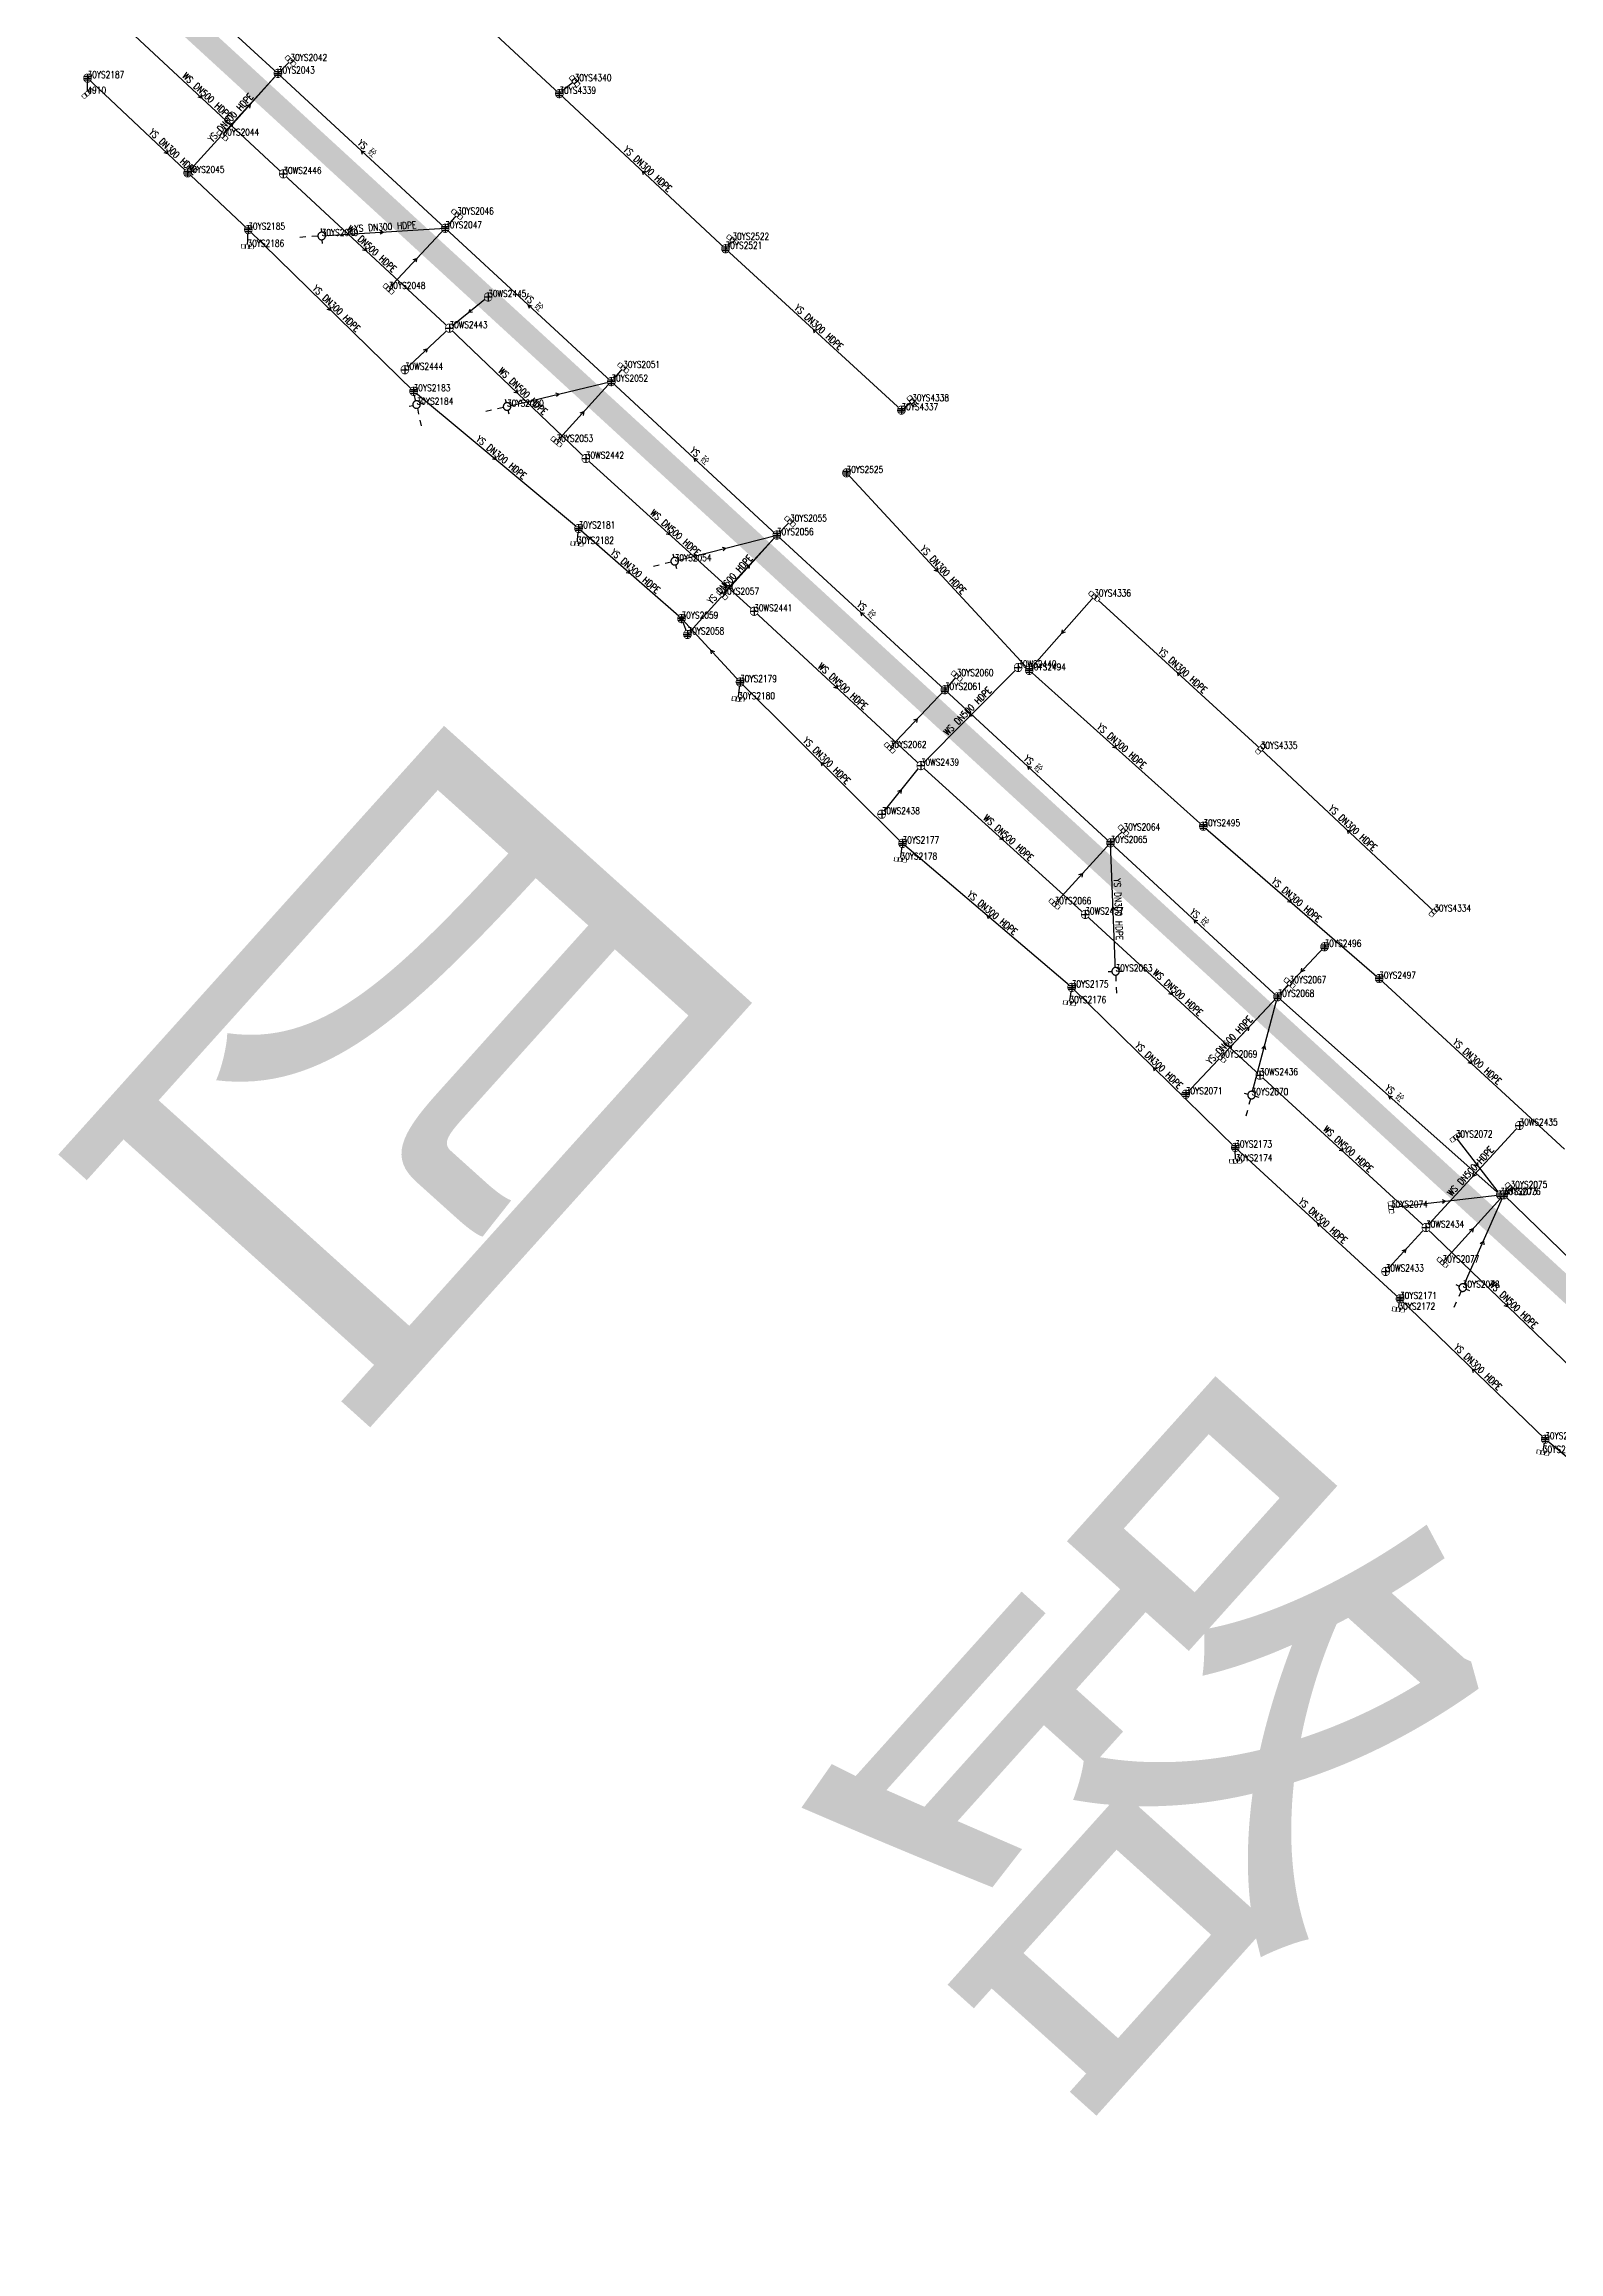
# Model space of a CAD drawing. Extents: x 78813 to 99477, y 2421021 to 2448125.
# Drawn here: x 87264.6 to 87465.2, y 2432624.8 to 2432917.2 of the extents above; entities that cross this region are included whole.
import ezdxf
from ezdxf.enums import TextEntityAlignment as Align

# ---------------------------------------------------------------- set-up
doc = ezdxf.new("R2010")
doc.units = 0
doc.set_wipeout_variables(frame=1)
doc.layers.get('0').update_dxf_attribs({"linetype": 'CONTINUOUS'})
for name, color, linetype in [('DX_WS', 16, 'CONTINUOUS'), ('DX_YS', 42, 'CONTINUOUS'), ('道路', 5, 'CONTINUOUS')]:
    doc.layers.add(name, color=color, linetype=linetype)
for name, color, linetype, true_color in [('WSLINE', 7, 'CONTINUOUS', 0x7f0000), ('YSANNEXE', 7, 'CONTINUOUS', 0xcc9900), ('YSLINE', 7, 'CONTINUOUS', 0xcc9900)]:
    doc.layers.add(name, color=color, linetype=linetype, true_color=true_color)
doc.layers.add('道路名称', color=7, linetype='CONTINUOUS', lineweight=0)
doc.styles.add('CcNameZT', font='txt.SHX', dxfattribs={"width": 0.8, "bigfont": 'HZTXT.SHX'})
doc.styles.get("Standard").update_dxf_attribs({"font": 'txt.shx', "bigfont": 'hztxt.shx'})
doc.styles.add('宋体0.7', font='', dxfattribs={"width": 0.7})
doc.styles.get('宋体0.7').set_extended_font_data('SimSun')

# ---------------------------------------------------------------- blocks, each defined once
blk = doc.blocks.new('PS污水井')
blk.add_lwpolyline([(1, 0), (1, 0.07), (0.99, 0.14), (0.98, 0.21), (0.96, 0.28), (0.94, 0.34), (0.91, 0.41), (0.88, 0.47), (0.85, 0.53), (0.81, 0.59), (0.77, 0.64), (0.72, 0.69), (0.67, 0.74), (0.62, 0.79), (0.56, 0.83), (0.5, 0.87), (0.44, 0.9), (0.37, 0.93), (0.31, 0.95), (0.24, 0.97), (0.17, 0.98), (0.1, 0.99), (0.03, 1), (-0.03, 1), (-0.1, 0.99), (-0.17, 0.98), (-0.24, 0.97), (-0.31, 0.95), (-0.37, 0.93), (-0.44, 0.9), (-0.5, 0.87), (-0.56, 0.83), (-0.62, 0.79), (-0.67, 0.74), (-0.72, 0.69), (-0.77, 0.64), (-0.81, 0.59), (-0.85, 0.53), (-0.88, 0.47), (-0.91, 0.41), (-0.94, 0.34), (-0.96, 0.28), (-0.98, 0.21), (-0.99, 0.14), (-1, 0.07), (-1, 0), (-1, -0.07), (-0.99, -0.14), (-0.98, -0.21), (-0.96, -0.28), (-0.94, -0.34), (-0.91, -0.41), (-0.88, -0.47), (-0.85, -0.53), (-0.81, -0.59), (-0.77, -0.64), (-0.72, -0.69), (-0.67, -0.74), (-0.62, -0.79), (-0.56, -0.83), (-0.5, -0.87), (-0.44, -0.9), (-0.37, -0.93), (-0.31, -0.95), (-0.24, -0.97), (-0.17, -0.98), (-0.1, -0.99), (-0.03, -1), (0.03, -1), (0.1, -0.99), (0.17, -0.98), (0.24, -0.97), (0.31, -0.95), (0.37, -0.93), (0.44, -0.9), (0.5, -0.87), (0.56, -0.83), (0.62, -0.79), (0.67, -0.74), (0.72, -0.69), (0.77, -0.64), (0.81, -0.59), (0.85, -0.53), (0.88, -0.47), (0.91, -0.41), (0.94, -0.34), (0.96, -0.28), (0.98, -0.21), (0.99, -0.14), (1, 0)], close=True)
blk.add_wipeout([(1, 0), (1, 0.07), (0.99, 0.14), (0.98, 0.21), (0.96, 0.28), (0.94, 0.34), (0.91, 0.41), (0.88, 0.47), (0.85, 0.53), (0.81, 0.59), (0.77, 0.64), (0.72, 0.69), (0.67, 0.74), (0.62, 0.79), (0.56, 0.83), (0.5, 0.87), (0.44, 0.9), (0.37, 0.93), (0.31, 0.95), (0.24, 0.97), (0.17, 0.98), (0.1, 0.99), (0.03, 1), (-0.03, 1), (-0.1, 0.99), (-0.17, 0.98), (-0.24, 0.97), (-0.31, 0.95), (-0.37, 0.93), (-0.44, 0.9), (-0.5, 0.87), (-0.56, 0.83), (-0.62, 0.79), (-0.67, 0.74), (-0.72, 0.69), (-0.77, 0.64), (-0.81, 0.59), (-0.85, 0.53), (-0.88, 0.47), (-0.91, 0.41), (-0.94, 0.34), (-0.96, 0.28), (-0.98, 0.21), (-0.99, 0.14), (-1, 0.07), (-1, 0), (-1, -0.07), (-0.99, -0.14), (-0.98, -0.21), (-0.96, -0.28), (-0.94, -0.34), (-0.91, -0.41), (-0.88, -0.47), (-0.85, -0.53), (-0.81, -0.59), (-0.77, -0.64), (-0.72, -0.69), (-0.67, -0.74), (-0.62, -0.79), (-0.56, -0.83), (-0.5, -0.87), (-0.44, -0.9), (-0.37, -0.93), (-0.31, -0.95), (-0.24, -0.97), (-0.17, -0.98), (-0.1, -0.99), (-0.03, -1), (0.03, -1), (0.1, -0.99), (0.17, -0.98), (0.24, -0.97), (0.31, -0.95), (0.37, -0.93), (0.44, -0.9), (0.5, -0.87), (0.56, -0.83), (0.62, -0.79), (0.67, -0.74), (0.72, -0.69), (0.77, -0.64), (0.81, -0.59), (0.85, -0.53), (0.88, -0.47), (0.91, -0.41), (0.94, -0.34), (0.96, -0.28), (0.98, -0.21), (0.99, -0.14)])
for p, q in [((-1, 0), (0, 0)), ((0, 1), (0, 0)), ((0, 0), (0, -1)), ((0, 0), (1, 0))]:
    blk.add_line(p, q)
blk = doc.blocks.new('LX')
for p, q in [((-0.866, 0.5), (0, 0)), ((0, 0), (-0.866, -0.5))]:
    blk.add_line(p, q)
blk = doc.blocks.new('PS雨水井')
blk.add_lwpolyline([(1, 0), (1, 0.07), (0.99, 0.14), (0.98, 0.21), (0.96, 0.28), (0.94, 0.34), (0.91, 0.41), (0.88, 0.47), (0.85, 0.53), (0.81, 0.59), (0.77, 0.64), (0.72, 0.69), (0.67, 0.74), (0.62, 0.79), (0.56, 0.83), (0.5, 0.87), (0.44, 0.9), (0.37, 0.93), (0.31, 0.95), (0.24, 0.97), (0.17, 0.98), (0.1, 0.99), (0.03, 1), (-0.03, 1), (-0.1, 0.99), (-0.17, 0.98), (-0.24, 0.97), (-0.31, 0.95), (-0.37, 0.93), (-0.44, 0.9), (-0.5, 0.87), (-0.56, 0.83), (-0.62, 0.79), (-0.67, 0.74), (-0.72, 0.69), (-0.77, 0.64), (-0.81, 0.59), (-0.85, 0.53), (-0.88, 0.47), (-0.91, 0.41), (-0.94, 0.34), (-0.96, 0.28), (-0.98, 0.21), (-0.99, 0.14), (-1, 0.07), (-1, 0), (-1, -0.07), (-0.99, -0.14), (-0.98, -0.21), (-0.96, -0.28), (-0.94, -0.34), (-0.91, -0.41), (-0.88, -0.47), (-0.85, -0.53), (-0.81, -0.59), (-0.77, -0.64), (-0.72, -0.69), (-0.67, -0.74), (-0.62, -0.79), (-0.56, -0.83), (-0.5, -0.87), (-0.44, -0.9), (-0.37, -0.93), (-0.31, -0.95), (-0.24, -0.97), (-0.17, -0.98), (-0.1, -0.99), (-0.03, -1), (0.03, -1), (0.1, -0.99), (0.17, -0.98), (0.24, -0.97), (0.31, -0.95), (0.37, -0.93), (0.44, -0.9), (0.5, -0.87), (0.56, -0.83), (0.62, -0.79), (0.67, -0.74), (0.72, -0.69), (0.77, -0.64), (0.81, -0.59), (0.85, -0.53), (0.88, -0.47), (0.91, -0.41), (0.94, -0.34), (0.96, -0.28), (0.98, -0.21), (0.99, -0.14), (1, 0)], close=True)
blk.add_wipeout([(1, 0), (1, 0.07), (0.99, 0.14), (0.98, 0.21), (0.96, 0.28), (0.94, 0.34), (0.91, 0.41), (0.88, 0.47), (0.85, 0.53), (0.81, 0.59), (0.77, 0.64), (0.72, 0.69), (0.67, 0.74), (0.62, 0.79), (0.56, 0.83), (0.5, 0.87), (0.44, 0.9), (0.37, 0.93), (0.31, 0.95), (0.24, 0.97), (0.17, 0.98), (0.1, 0.99), (0.03, 1), (-0.03, 1), (-0.1, 0.99), (-0.17, 0.98), (-0.24, 0.97), (-0.31, 0.95), (-0.37, 0.93), (-0.44, 0.9), (-0.5, 0.87), (-0.56, 0.83), (-0.62, 0.79), (-0.67, 0.74), (-0.72, 0.69), (-0.77, 0.64), (-0.81, 0.59), (-0.85, 0.53), (-0.88, 0.47), (-0.91, 0.41), (-0.94, 0.34), (-0.96, 0.28), (-0.98, 0.21), (-0.99, 0.14), (-1, 0.07), (-1, 0), (-1, -0.07), (-0.99, -0.14), (-0.98, -0.21), (-0.96, -0.28), (-0.94, -0.34), (-0.91, -0.41), (-0.88, -0.47), (-0.85, -0.53), (-0.81, -0.59), (-0.77, -0.64), (-0.72, -0.69), (-0.67, -0.74), (-0.62, -0.79), (-0.56, -0.83), (-0.5, -0.87), (-0.44, -0.9), (-0.37, -0.93), (-0.31, -0.95), (-0.24, -0.97), (-0.17, -0.98), (-0.1, -0.99), (-0.03, -1), (0.03, -1), (0.1, -0.99), (0.17, -0.98), (0.24, -0.97), (0.31, -0.95), (0.37, -0.93), (0.44, -0.9), (0.5, -0.87), (0.56, -0.83), (0.62, -0.79), (0.67, -0.74), (0.72, -0.69), (0.77, -0.64), (0.81, -0.59), (0.85, -0.53), (0.88, -0.47), (0.91, -0.41), (0.94, -0.34), (0.96, -0.28), (0.98, -0.21), (0.99, -0.14)])
for p, q in [((-1, 0), (0, 0)), ((-0.88, 0.48), (0, 0.47)), ((0, 1), (0, 0)), ((0, 0.47), (0.88, 0.47)), ((0, 0), (0, -1)), ((0, 0), (1, 0)), ((-0.88, -0.48), (0, -0.48)), ((0, -0.48), (0.88, -0.48))]:
    blk.add_line(p, q)
blk = doc.blocks.new('PS雨篦')
blk.add_lwpolyline([(-1.5, 0.5), (0, 0.5), (1.5, 0.5), (1.5, -0.5), (0, -0.5), (-1.5, -0.5)], close=True)
blk.add_wipeout([(-1.5, 0.5), (0, 0.5), (1.5, 0.5), (1.5, -0.5), (0, -0.5), (-1.5, -0.5)])
for p, q in [((-0.51, -0.5), (-0.51, 0.5)), ((0.49, -0.5), (0.49, 0.5))]:
    blk.add_line(p, q)
blk = doc.blocks.new('PS预留口')
blk.add_lwpolyline([(4.2, 0), (5.8, 0)])
blk.add_wipeout([(1, 0), (1, 0.07), (0.99, 0.14), (0.98, 0.21), (0.96, 0.28), (0.94, 0.34), (0.91, 0.41), (0.88, 0.47), (0.85, 0.53), (0.81, 0.59), (0.77, 0.64), (0.72, 0.69), (0.67, 0.74), (0.62, 0.79), (0.56, 0.83), (0.5, 0.87), (0.44, 0.9), (0.37, 0.93), (0.31, 0.95), (0.24, 0.97), (0.17, 0.98), (0.1, 0.99), (0.03, 1), (-0.03, 1), (-0.1, 0.99), (-0.17, 0.98), (-0.24, 0.97), (-0.31, 0.95), (-0.37, 0.93), (-0.44, 0.9), (-0.5, 0.87), (-0.56, 0.83), (-0.62, 0.79), (-0.67, 0.74), (-0.72, 0.69), (-0.77, 0.64), (-0.81, 0.59), (-0.85, 0.53), (-0.88, 0.47), (-0.91, 0.41), (-0.94, 0.34), (-0.96, 0.28), (-0.98, 0.21), (-0.99, 0.14), (-1, 0.07), (-1, 0), (-1, -0.07), (-0.99, -0.14), (-0.98, -0.21), (-0.96, -0.28), (-0.94, -0.34), (-0.91, -0.41), (-0.88, -0.47), (-0.85, -0.53), (-0.81, -0.59), (-0.77, -0.64), (-0.72, -0.69), (-0.67, -0.74), (-0.62, -0.79), (-0.56, -0.83), (-0.5, -0.87), (-0.44, -0.9), (-0.37, -0.93), (-0.31, -0.95), (-0.24, -0.97), (-0.17, -0.98), (-0.1, -0.99), (-0.03, -1), (0.03, -1), (0.1, -0.99), (0.17, -0.98), (0.24, -0.97), (0.31, -0.95), (0.37, -0.93), (0.44, -0.9), (0.5, -0.87), (0.56, -0.83), (0.62, -0.79), (0.67, -0.74), (0.72, -0.69), (0.77, -0.64), (0.81, -0.59), (0.85, -0.53), (0.88, -0.47), (0.91, -0.41), (0.94, -0.34), (0.96, -0.28), (0.98, -0.21), (0.99, -0.14)])
blk.add_line((1, 0), (2.6, 0))
blk.add_lwpolyline([(1, 0), (1, 0.07), (0.99, 0.14), (0.98, 0.21), (0.96, 0.28), (0.94, 0.34), (0.91, 0.41), (0.88, 0.47), (0.85, 0.53), (0.81, 0.59), (0.77, 0.64), (0.72, 0.69), (0.67, 0.74), (0.62, 0.79), (0.56, 0.83), (0.5, 0.87), (0.44, 0.9), (0.37, 0.93), (0.31, 0.95), (0.24, 0.97), (0.17, 0.98), (0.1, 0.99), (0.03, 1), (-0.03, 1), (-0.1, 0.99), (-0.17, 0.98), (-0.24, 0.97), (-0.31, 0.95), (-0.37, 0.93), (-0.44, 0.9), (-0.5, 0.87), (-0.56, 0.83), (-0.62, 0.79), (-0.67, 0.74), (-0.72, 0.69), (-0.77, 0.64), (-0.81, 0.59), (-0.85, 0.53), (-0.88, 0.47), (-0.91, 0.41), (-0.94, 0.34), (-0.96, 0.28), (-0.98, 0.21), (-0.99, 0.14), (-1, 0.07), (-1, 0), (-1, -0.07), (-0.99, -0.14), (-0.98, -0.21), (-0.96, -0.28), (-0.94, -0.34), (-0.91, -0.41), (-0.88, -0.47), (-0.85, -0.53), (-0.81, -0.59), (-0.77, -0.64), (-0.72, -0.69), (-0.67, -0.74), (-0.62, -0.79), (-0.56, -0.83), (-0.5, -0.87), (-0.44, -0.9), (-0.37, -0.93), (-0.31, -0.95), (-0.24, -0.97), (-0.17, -0.98), (-0.1, -0.99), (-0.03, -1), (0.03, -1), (0.1, -0.99), (0.17, -0.98), (0.24, -0.97), (0.31, -0.95), (0.37, -0.93), (0.44, -0.9), (0.5, -0.87), (0.56, -0.83), (0.62, -0.79), (0.67, -0.74), (0.72, -0.69), (0.77, -0.64), (0.81, -0.59), (0.85, -0.53), (0.88, -0.47), (0.91, -0.41), (0.94, -0.34), (0.96, -0.28), (0.98, -0.21), (0.99, -0.14), (1, 0)], close=True)
for points in [[(0, 1), (0, 2)], [(0, -2), (0, -1)]]:
    blk.add_lwpolyline(points)
blk = doc.blocks.new('测量点')
h = blk.add_hatch(color=256)
edge = h.paths.add_edge_path()
edge.add_arc((0, 0), 0.5, 0, 360)
blk.add_circle((0, 0), 0.5)
blk = doc.blocks.new('gc01')
h = blk.add_hatch(color=256)
edge = h.paths.add_edge_path()
edge.add_arc((0, 0), 0.5, 0, 360)
edge.add_arc((0, 0), 0.5, 0, 360)
blk.add_circle((0, 0), 0.5)

msp = doc.modelspace()

# ---------------------------------------------------------------- linework, layer by layer
at = {"layer": 'WSLINE'}
for p, q in [((87274.7, 2432920.12), (87296.26, 2432900.07)), ((87296.26, 2432900.07), (87318.26, 2432879.63)), ((87323.39, 2432883.76), (87318.26, 2432879.63)), ((87312.37, 2432874.12), (87318.26, 2432879.63)), ((87318.26, 2432879.63), (87336.33, 2432862.36)), ((87336.33, 2432862.36), (87358.63, 2432842.13)), ((87358.63, 2432842.13), (87380.71, 2432821.69)), ((87393.6, 2432834.69), (87380.71, 2432821.69)), ((87375.52, 2432815.25), (87380.71, 2432821.69)), ((87380.71, 2432821.69), (87402.48, 2432801.98)), ((87402.48, 2432801.98), (87425.6, 2432780.69)), ((87425.6, 2432780.69), (87447.61, 2432760.51)), ((87459.99, 2432774.02), (87447.61, 2432760.51)), ((87442.27, 2432754.69), (87447.61, 2432760.51)), ((87447.61, 2432760.51), (87469.34, 2432739.52))]:
    msp.add_line(p, q, dxfattribs=at)
at = {"layer": 'YSLINE'}
for p, q in [((87295.55, 2432913.38), (87273.51, 2432933.55)), ((87309.82, 2432932.03), (87332.82, 2432910.69)), ((87297.2, 2432915.02), (87295.55, 2432913.38)), ((87270.32, 2432910.71), (87270.33, 2432912.75)), ((87291.62, 2432892.68), (87270.33, 2432912.75)), ((87288.2, 2432905.14), (87295.55, 2432913.38)), ((87334.85, 2432912.36), (87332.82, 2432910.69)), ((87332.82, 2432910.69), (87354.83, 2432890.15)), ((87319.27, 2432894.7), (87317.7, 2432892.86)), ((87291.51, 2432890.42), (87291.62, 2432892.68)), ((87301.34, 2432891.84), (87317.7, 2432892.86)), ((87310.21, 2432884.83), (87317.7, 2432892.86)), ((87355.74, 2432891.34), (87354.83, 2432890.15)), ((87354.83, 2432890.15), (87378.13, 2432868.77)), ((87341.29, 2432874.37), (87339.71, 2432872.55)), ((87313.91, 2432869.51), (87313.52, 2432871.27)), ((87325.9, 2432869.25), (87339.71, 2432872.55)), ((87332.44, 2432864.58), (87339.71, 2432872.55)), ((87361.63, 2432852.23), (87339.71, 2432872.55)), ((87378.13, 2432868.77), (87379.56, 2432869.96)), ((87335.17, 2432851.07), (87335.37, 2432853.1)), ((87349, 2432841.16), (87335.37, 2432853.1)), ((87363.38, 2432854.02), (87361.63, 2432852.23)), ((87348.1, 2432848.76), (87361.63, 2432852.23)), ((87354.41, 2432844.34), (87361.63, 2432852.23)), ((87383.89, 2432831.74), (87361.63, 2432852.23)), ((87425.71, 2432823.92), (87403.67, 2432844.1)), ((87349, 2432841.16), (87349.79, 2432839.06)), ((87356.51, 2432830.49), (87356.76, 2432832.76)), ((87385.46, 2432833.55), (87383.89, 2432831.74)), ((87376.58, 2432824.04), (87383.89, 2432831.74)), ((87405.83, 2432811.46), (87383.89, 2432831.74)), ((87448.71, 2432802.36), (87425.71, 2432823.92)), ((87407.54, 2432813.11), (87405.83, 2432811.46)), ((87418.12, 2432813.66), (87441.41, 2432793.48)), ((87378, 2432809.24), (87378.27, 2432811.39)), ((87406.5, 2432794.44), (87405.83, 2432811.46)), ((87427.95, 2432791.07), (87405.83, 2432811.46)), ((87434.18, 2432797.7), (87427.95, 2432791.07)), ((87400.38, 2432790.23), (87400.69, 2432792.31)), ((87422.35, 2432771.12), (87400.69, 2432792.31)), ((87429.54, 2432792.89), (87427.95, 2432791.07)), ((87420.4, 2432783.04), (87427.95, 2432791.07)), ((87457.45, 2432764.84), (87427.95, 2432791.07)), ((87422.4, 2432769.29), (87422.35, 2432771.12)), ((87451.55, 2432772.45), (87457.45, 2432764.84)), ((87458.81, 2432765.76), (87457.93, 2432764.84)), ((87442.97, 2432763.16), (87457.45, 2432764.84)), ((87449.8, 2432755.88), (87457.93, 2432764.84)), ((87452.48, 2432752.55), (87457.93, 2432764.84)), ((87457.93, 2432764.84), (87479.44, 2432743.88)), ((87443.96, 2432749.63), (87444.17, 2432751.06)), ((87463.4, 2432732.47), (87444.17, 2432751.06)), ((87463.1, 2432730.68), (87463.4, 2432732.47)), ((87486.15, 2432713.56), (87463.4, 2432732.47))]:
    msp.add_line(p, q, dxfattribs=at)

# ---------------------------------------------------------------- block references
at = {"layer": 'DX_WS', "yscale": 0.5, "zscale": 0.5}
for p, xscale, rotation in [((87285.48, 2432910.1), 0.5000000000878982, 316.8456606964688), ((87307.26, 2432889.85), 0.5000000000878982, 316.8456606964688), ((87320.82, 2432881.69), 0.500000000103936, 218.869877754271), ((87315.31, 2432876.88), 0.4999999998393814, 42.97183461574548), ((87327.29, 2432871), 0.5000000001472552, 316.2727028938216), ((87347.48, 2432852.25), 0.4999999999871826, 317.9915762995381), ((87369.67, 2432831.91), 0.4999999999256761, 317.4186185119841), ((87387.16, 2432828.19), 0.5000000001441505, 225.1724135036378), ((87378.12, 2432818.47), 0.5000000001585412, 50.99324378081111), ((87391.6, 2432811.84), 0.4999999999871826, 317.9915762995381), ((87414.04, 2432791.34), 0.4999999999256761, 317.4186185119841), ((87436.61, 2432770.6), 0.4999999999256761, 317.4186185119841), ((87453.8, 2432767.27), 0.5000000000745004, 227.4642446757911), ((87444.94, 2432757.6), 0.4999999998621667, 47.55549698130921), ((87458.47, 2432750.02), 0.5000000001472552, 316.2727028938216)]:
    msp.add_blockref('LX', p, dxfattribs=dict(at, xscale=xscale, rotation=rotation))
at = {"layer": 'YSANNEXE', "yscale": 0.5, "zscale": 0.5}
for p, xscale, rotation in [((87291.87, 2432909.26), 0.5000000000436156, 48.12845479608112), ((87280.97, 2432902.72), 0.5000000000010631, 316.9369099651016), ((87306.62, 2432903.12), 0.5000000000109518, 136.9369130337061), ((87343.82, 2432900.42), 0.500000000099427, 136.8456576255853), ((87309.52, 2432892.35), 0.5000000000090483, 3.43774678720952), ((87313.95, 2432888.85), 0.5000000000658894, 46.98253920664027), ((87302.57, 2432881.98), 0.5000000000743519, 315.7909943659355), ((87328.7, 2432882.71), 0.500000000145689, 137.509870812667), ((87366.48, 2432879.46), 0.5000000001235999, 137.4186154166185), ((87332.8, 2432870.9), 0.5000000000037356, 13.17802929055705), ((87336.07, 2432868.57), 0.4999999998621667, 47.55549698130921), ((87324.45, 2432862.18), 0.5000000000423409, 320.3746567318058), ((87350.67, 2432862.39), 0.5000000000109518, 136.9369130337061), ((87354.87, 2432850.5), 0.4999999999384925, 14.32394485392314), ((87342.18, 2432847.13), 0.499999999954871, 318.6557833581019), ((87358.02, 2432848.29), 0.4999999998621667, 47.55549698130921), ((87382.95, 2432847.38), 0.4999999998299261, 312.8349561583958), ((87372.76, 2432841.98), 0.500000000145689, 137.509870812667), ((87399.36, 2432839.2), 0.50000000014632, 228.6101602728715), ((87352.88, 2432836.96), 0.4999999998945014, 132.9262084811088), ((87414.69, 2432834.01), 0.500000000145689, 137.509870812667), ((87380.24, 2432827.89), 0.5000000000947901, 46.40958141678438), ((87406.59, 2432823.98), 0.4999999999871826, 317.9915762995381), ((87367.52, 2432822.08), 0.4999999998398526, 135.2180396689959), ((87394.86, 2432821.6), 0.500000000145689, 137.509870812667), ((87437.21, 2432813.14), 0.5000000000109518, 136.9369130337061), ((87402.12, 2432807.41), 0.4999999998621667, 47.55549698130921), ((87406.16, 2432802.95), 0.5000000001197553, 92.24620501483739), ((87429.77, 2432803.57), 0.5000000001204519, 319.1374918729616), ((87389.48, 2432801.85), 0.4999999998854767, 139.8017020277267), ((87416.89, 2432801.27), 0.500000000145689, 137.509870812667), ((87424.17, 2432787.05), 0.5000000000658894, 46.98253920664027), ((87426.23, 2432784.56), 0.4999999998803081, 75.05747115848234), ((87453.69, 2432782.19), 0.4999999999256761, 317.4186185119841), ((87411.52, 2432781.71), 0.5000000001550294, 135.7909974270936), ((87442.7, 2432777.96), 0.4999999998782457, 138.082828643291), ((87454.5, 2432768.64), 0.4999999999661935, 307.6783359880814), ((87450.21, 2432764), 0.5000000000044112, 6.875493551749392), ((87433.26, 2432761.09), 0.500000000145689, 137.509870812667), ((87453.87, 2432760.36), 0.4999999998621667, 47.55549698130921), ((87455.21, 2432758.7), 0.4999999999565345, 65.89014643853454), ((87453.78, 2432741.76), 0.5000000001550294, 135.7909974270936)]:
    msp.add_blockref('LX', p, dxfattribs=dict(at, xscale=xscale, rotation=rotation))

# ---------------------------------------------------------------- texts
at = {"layer": 'DX_WS', "style": 'CcNameZT', "width": 0.8}
for rotation, p in [(317.0887, (87285.65, 2432910.28, 0.65)), (317.0947, (87307.43, 2432890.04, 0.56)), (316.2902, (87327.46, 2432871.18, 0.58)), (317.8036, (87347.65, 2432852.43, 0.6)), (317.1977, (87369.84, 2432832.09, 0.57)), (45.2656, (87386.98, 2432828.36, 0.73)), (317.8522, (87391.77, 2432812.02, 0.63)), (317.3527, (87414.21, 2432791.52, 0.45)), (317.4827, (87436.77, 2432770.78, 0.64)), (47.497, (87453.62, 2432767.43, 0.79)), (315.9978, (87458.65, 2432750.2, 0.47))]:
    msp.add_text(' WS DN500 HDPE', height=0.9, rotation=rotation, dxfattribs=at).set_placement(p, align=Align.CENTER)
at = {"layer": 'DX_YS', "style": 'CcNameZT', "width": 0.8}
for s, rotation, p in [(' YS 砼', 317.177, (87306.79, 2432903.31, 1.79)), (' YS DN300 HDPE', 316.9869, (87343.99, 2432900.6, 2.65)), (' YS DN300 HDPE', 3.5718, (87309.5, 2432892.6, 2.99)), (' YS DN300 HDPE', 315.6507, (87302.75, 2432882.15, 2.93)), (' YS 砼', 317.3055, (87328.87, 2432882.89, 1.68)), (' YS DN300 HDPE', 317.4643, (87366.65, 2432879.65, 2.44)), (' YS DN300 HDPE', 320.2422, (87324.61, 2432862.38, 2.79)), (' YS 砼', 317.1771, (87350.84, 2432862.57, 1.82)), (' YS DN300 HDPE', 312.7812, (87383.14, 2432847.55, 2.93)), (' YS 砼', 317.3654, (87372.93, 2432842.17, 1.89)), (' YS DN300 HDPE', 317.5229, (87414.86, 2432834.19, 2.61)), (' YS DN300 HDPE', 318.1805, (87406.76, 2432824.17, 2.88)), (' YS DN300 HDPE', 315.1844, (87367.69, 2432822.25, 2.79)), (' YS 砼', 317.2519, (87395.03, 2432821.78, 1.91)), (' YS DN300 HDPE', 316.8457, (87437.38, 2432813.32, 2.69)), (' YS DN300 HDPE', 272.241, (87406.41, 2432802.96, 3.03)), (' YS DN300 HDPE', 319.088, (87429.93, 2432803.76, 2.84)), (' YS DN300 HDPE', 319.5914, (87389.64, 2432802.04, 3.02)), (' YS 砼', 317.3329, (87417.06, 2432801.45, 1.89)), (' YS DN300 HDPE', 317.3935, (87453.86, 2432782.37, 2.77)), (' YS 砼', 318.3531, (87442.87, 2432778.14, 1.73)), (' YS DN300 HDPE', 317.4081, (87433.43, 2432761.28, 3.04)), (' YS DN300 HDPE', 315.9632, (87453.96, 2432741.94, 2.97))]:
    msp.add_text(s, height=0.9, rotation=rotation, dxfattribs=at).set_placement(p, align=Align.CENTER)

# ---------------------------------------------------------------- next in the draw order: block references
at = {"layer": 'DX_WS', "xscale": 0.5, "yscale": 0.5, "zscale": 0.5}
for p in [(87296.26, 2432900.07, 0.56), (87323.39, 2432883.76, 0.84), (87318.26, 2432879.63, 0.58), (87312.37, 2432874.12, 0.84), (87336.33, 2432862.36, 0.6), (87358.63, 2432842.13, 0.57), (87393.6, 2432834.69, 0.73), (87380.71, 2432821.69, 0.63), (87375.52, 2432815.25, 0.5), (87402.48, 2432801.98, 0.45), (87425.6, 2432780.69, 0.64), (87459.99, 2432774.02, 0.79), (87447.61, 2432760.51, 0.47), (87442.27, 2432754.69, 0.81)]:
    msp.add_blockref('PS污水井', p, dxfattribs=at)
at = {"layer": 'DX_YS', "xscale": 0.5, "yscale": 0.5, "zscale": 0.5}
for p in [(87270.33, 2432912.75, 2.75), (87332.82, 2432910.69, 2.22), (87354.83, 2432890.15, 2.7), (87383.89, 2432831.74, 1.89), (87434.18, 2432797.7, 2.27), (87457.45, 2432764.84, 1.73), (87463.4, 2432732.47, 2.97)]:
    msp.add_blockref('PS雨水井', p, dxfattribs=at)
at = {"layer": 'DX_YS', "yscale": 0.5, "zscale": 0.5}
for name, p, xscale, rotation in [('PS雨篦', (87379.56, 2432869.96, 2.51), 0.5000000000055933, 309.7648435301886), ('PS雨篦', (87425.71, 2432823.92, 2.61), 0.5000000001228926, 47.5228897023278), ('PS雨篦', (87448.71, 2432802.36, 2.69), 0.4999999999364086, 46.84570434591217), ('PS预留口', (87406.5, 2432794.44, 3.03), 0.5000000001950404, 272.2409970333071), ('PS雨篦', (87400.38, 2432790.23, 3.64), 0.499999999996366, 351.4179074134096), ('PS雨篦', (87449.8, 2432755.88, 2.85), 0.4999999998795695, 317.7734522896021), ('PS预留口', (87452.48, 2432752.55, 2.87), 0.5000000000186877, 246.0617386681827)]:
    msp.add_blockref(name, p, dxfattribs=dict(at, xscale=xscale, rotation=rotation))

# ---------------------------------------------------------------- next in the draw order: linework, layer by layer
at = {"layer": 'YSLINE'}
for p, q in [((87283.59, 2432900.2), (87295.55, 2432913.38)), ((87317.7, 2432892.86), (87295.55, 2432913.38)), ((87313.52, 2432871.27), (87291.62, 2432892.68)), ((87339.71, 2432872.55), (87317.7, 2432892.86)), ((87335.37, 2432853.1), (87313.52, 2432871.27)), ((87370.85, 2432860.46), (87395.05, 2432834.31)), ((87349.79, 2432839.06), (87361.63, 2432852.23)), ((87403.67, 2432844.1), (87395.05, 2432834.31)), ((87356.76, 2432832.76), (87349, 2432841.16)), ((87378.27, 2432811.39), (87356.76, 2432832.76)), ((87395.05, 2432834.31), (87418.12, 2432813.66)), ((87400.69, 2432792.31), (87378.27, 2432811.39)), ((87398.41, 2432803.35), (87405.83, 2432811.46)), ((87441.41, 2432793.48), (87465.96, 2432770.9)), ((87415.79, 2432778.16), (87427.95, 2432791.07)), ((87424.5, 2432778.05), (87427.95, 2432791.07)), ((87444.17, 2432751.06), (87422.35, 2432771.12))]:
    msp.add_line(p, q, dxfattribs=at)

# ---------------------------------------------------------------- next in the draw order: block references
at = {"layer": 'DX_YS', "yscale": 0.5, "zscale": 0.5}
for p, xscale, rotation in [((87334.85, 2432912.36, 2.48), 0.5000000000296121, 129.4536293542599), ((87355.74, 2432891.34, 4.03), 0.5000000000258892, 142.4570551383745), ((87463.1, 2432730.68, 3.51), 0.4999999999746118, 350.6106063010602)]:
    msp.add_blockref('PS雨篦', p, dxfattribs=dict(at, xscale=xscale, rotation=rotation))
at = {"layer": 'DX_YS', "xscale": 0.5, "yscale": 0.5, "zscale": 0.5}
for name, p in [('测量点', (87270.32, 2432910.71, 3.57)), ('PS雨水井', (87378.13, 2432868.77, 2.61)), ('PS雨水井', (87457.93, 2432764.84, 1.89))]:
    msp.add_blockref(name, p, dxfattribs=at)

# ---------------------------------------------------------------- next in the draw order: texts
at = {"layer": 'DX_WS', "style": 'CcNameZT', "width": 0.8}
for s, p in [('30WS2446', (87296.26, 2432900.07, 0.56)), ('30WS2445', (87323.39, 2432883.76, 0.84)), ('30WS2443', (87318.26, 2432879.63, 0.58)), ('30WS2444', (87312.37, 2432874.12, 0.84)), ('30WS2442', (87336.33, 2432862.36, 0.6)), ('30WS2441', (87358.63, 2432842.13, 0.57)), ('30WS2440', (87393.6, 2432834.69, 0.73)), ('30WS2439', (87380.71, 2432821.69, 0.63)), ('30WS2438', (87375.52, 2432815.25, 0.5)), ('30WS2437', (87402.48, 2432801.98, 0.45)), ('30WS2436', (87425.6, 2432780.69, 0.64)), ('30WS2435', (87459.99, 2432774.02, 0.79)), ('30WS2434', (87447.61, 2432760.51, 0.47)), ('30WS2433', (87442.27, 2432754.69, 0.81))]:
    msp.add_text(s, height=0.9, dxfattribs=at).set_placement(p)
at = {"layer": 'DX_YS', "width": 0.8}
for s, p in [('30YS4335', (87425.71, 2432823.92, 2.61)), ('30YS4334', (87448.71, 2432802.36, 2.69)), ('30YS2496', (87434.18, 2432797.7, 2.27)), ('30YS2063', (87406.5, 2432794.44, 3.03)), ('30YS2077', (87449.8, 2432755.88, 2.85)), ('30YS2078', (87452.48, 2432752.55, 2.87))]:
    msp.add_text(s, height=0.9, dxfattribs=at).set_placement(p)

# ---------------------------------------------------------------- next in the draw order: block references
at = {"layer": 'DX_YS', "yscale": 0.5, "zscale": 0.5}
for name, p, xscale, rotation in [('PS雨篦', (87270.32, 2432910.71, 3.57), 0.499999999857888, 40.16648119226884), ('PS雨篦', (87288.2, 2432905.14, 2.9), 0.5000000000138212, 318.2587700517722), ('PS雨篦', (87291.51, 2432890.42, 3.4), 0.4999999999977741, 357.1653886534879), ('PS预留口', (87301.34, 2432891.84, 2.99), 0.5000000000186015, 183.5717548038185), ('PS雨篦', (87310.21, 2432884.83, 2.88), 0.500000000009764, 316.9965506442255), ('PS预留口', (87325.9, 2432869.25, 3.13), 0.4999999999733638, 193.4519424828555), ('PS雨篦', (87332.44, 2432864.58, 2.88), 0.5000000000957059, 317.6076789507836), ('PS预留口', (87348.1, 2432848.76, 2.36), 0.5000000000193057, 194.3664232731488), ('PS雨篦', (87354.41, 2432844.34, 2.98), 0.5000000000216256, 317.5231123229632), ('PS雨篦', (87403.67, 2432844.1, 2.6), 0.4999999999013963, 138.6549926241323), ('PS雨篦', (87385.46, 2432833.55, 2.96), 0.4999999999849069, 139.1181897034995), ('PS雨篦', (87356.51, 2432830.49, 3.53), 0.5000000000212682, 353.634854840904), ('PS雨篦', (87376.58, 2432824.04, 2.92), 0.4999999998595597, 316.4846472091343), ('PS雨篦', (87378, 2432809.24, 3.46), 0.4999999999910052, 352.8225600163832), ('PS雨篦', (87398.41, 2432803.35, 2.89), 0.5000000001566395, 317.5439861191967), ('PS雨篦', (87420.4, 2432783.04, 3.03), 0.5000000000879787, 316.7483856046049), ('PS预留口', (87424.5, 2432778.05, 2.5), 0.4999999999578109, 255.1258599451285), ('PS雨篦', (87451.55, 2432772.45, 2.77), 0.499999999915016, 217.8000408150844), ('PS雨篦', (87422.4, 2432769.29, 3.9), 0.5000000000022427, 1.692052846494018), ('PS雨篦', (87458.81, 2432765.76, 2.81), 0.5000000001358346, 136.434485983294), ('PS雨篦', (87442.97, 2432763.16, 2.95), 0.4999999998596777, 276.6213652015504), ('PS雨篦', (87443.96, 2432749.63, 3.52), 0.5000000000189257, 351.9145901194807)]:
    msp.add_blockref(name, p, dxfattribs=dict(at, xscale=xscale, rotation=rotation))
at = {"layer": 'DX_YS', "xscale": 0.5, "yscale": 0.5, "zscale": 0.5}
for p in [(87295.55, 2432913.38, 1.74), (87283.59, 2432900.2, 2.29), (87291.62, 2432892.68, 2.83), (87317.7, 2432892.86, 1.79), (87313.52, 2432871.27, 2.79), (87339.71, 2432872.55, 1.68), (87370.85, 2432860.46, 2.93), (87335.37, 2432853.1, 2.8), (87361.63, 2432852.23, 1.82), (87349, 2432841.16, 2.93), (87395.05, 2432834.31, 2.88), (87405.83, 2432811.46, 1.91), (87418.12, 2432813.66, 2.84), (87400.69, 2432792.31, 3.02), (87427.95, 2432791.07, 1.89), (87441.41, 2432793.48, 2.77), (87415.79, 2432778.16, 2.4)]:
    msp.add_blockref('PS雨水井', p, dxfattribs=at)

# ---------------------------------------------------------------- next in the draw order: texts
at = {"layer": 'DX_YS', "width": 0.8}
for s, p in [('30YS4339', (87332.82, 2432910.69, 2.22)), ('30YS4340', (87334.85, 2432912.36, 2.48)), ('30YS2521', (87354.83, 2432890.15, 2.7)), ('30YS2522', (87355.74, 2432891.34, 4.03)), ('30YS4338', (87379.56, 2432869.96, 2.51)), ('30YS4337', (87378.13, 2432868.77, 2.61)), ('30YS2169', (87463.4, 2432732.47, 2.97)), ('30YS2170', (87463.1, 2432730.68, 3.51))]:
    msp.add_text(s, height=0.9, dxfattribs=at).set_placement(p)

# ---------------------------------------------------------------- next in the draw order: block references
at = {"layer": 'DX_YS', "yscale": 0.5, "zscale": 0.5}
for name, p, xscale, rotation in [('PS雨篦', (87297.2, 2432915.02, 2.78), 0.5000000001429412, 134.7729834540715), ('PS雨篦', (87319.27, 2432894.7, 2.9), 0.4999999998764794, 139.4064077973943), ('PS雨篦', (87341.29, 2432874.37, 2.69), 0.500000000015167, 138.9613414878117), ('PS预留口', (87313.91, 2432869.51, 3.59), 0.5000000000696544, 282.2972619951852), ('PS雨篦', (87363.38, 2432854.02, 2.65), 0.5000000000271707, 135.7280912969884), ('PS雨篦', (87335.17, 2432851.07, 3.61), 0.5000000000182451, 354.4489735136447), ('PS雨篦', (87407.54, 2432813.11, 2.98), 0.5000000000281243, 134.0792542366051), ('PS雨篦', (87429.54, 2432792.89, 2.93), 0.5000000001098998, 138.7939890531114)]:
    msp.add_blockref(name, p, dxfattribs=dict(at, xscale=xscale, rotation=rotation))
at = {"layer": 'DX_YS', "xscale": 0.5, "yscale": 0.5, "zscale": 0.5}
for p in [(87349.79, 2432839.06, 2.35), (87356.76, 2432832.76, 2.93), (87378.27, 2432811.39, 2.79), (87422.35, 2432771.12, 3.17), (87444.17, 2432751.06, 3.04)]:
    msp.add_blockref('PS雨水井', p, dxfattribs=at)
at = {"layer": 'YSANNEXE', "yscale": 0.5, "zscale": 0.5}
for p, xscale, rotation in [((87289.57, 2432906.79), 0.4999999998621667, 47.55549698130921), ((87355.71, 2432845.64), 0.5000000000436156, 48.12845479608112), ((87421.87, 2432784.61), 0.5000000000658894, 46.98253920664027)]:
    msp.add_blockref('LX', p, dxfattribs=dict(at, xscale=xscale, rotation=rotation))

# ---------------------------------------------------------------- next in the draw order: texts
at = {"layer": 'DX_YS', "width": 0.8}
for s, p in [('30YS2187', (87270.33, 2432912.75, 2.75)), ('4910', (87270.32, 2432910.71, 3.57)), ('30YS2044', (87288.2, 2432905.14, 2.9)), ('30YS2045', (87283.59, 2432900.2, 2.29)), ('30YS2185', (87291.62, 2432892.68, 2.83)), ('30YS2186', (87291.51, 2432890.42, 3.4)), ('30YS2049', (87301.34, 2432891.84, 2.99)), ('30YS2048', (87310.21, 2432884.83, 2.88)), ('30YS2050', (87325.9, 2432869.25, 3.13)), ('30YS2053', (87332.44, 2432864.58, 2.88)), ('30YS2525', (87370.85, 2432860.46, 2.93)), ('30YS2181', (87335.37, 2432853.1, 2.8)), ('30YS2054', (87348.1, 2432848.76, 2.36)), ('30YS2057', (87354.41, 2432844.34, 2.98)), ('30YS4336', (87403.67, 2432844.1, 2.6)), ('30YS2059', (87349, 2432841.16, 2.93)), ('30YS2494', (87395.05, 2432834.31, 2.88)), ('30YS2061', (87383.89, 2432831.74, 1.89)), ('30YS2060', (87385.46, 2432833.55, 2.96)), ('30YS2062', (87376.58, 2432824.04, 2.92)), ('30YS2495', (87418.12, 2432813.66, 2.84)), ('30YS2066', (87398.41, 2432803.35, 2.89)), ('30YS2497', (87441.41, 2432793.48, 2.77)), ('30YS2175', (87400.69, 2432792.31, 3.02)), ('30YS2176', (87400.38, 2432790.23, 3.64)), ('30YS2069', (87420.4, 2432783.04, 3.03)), ('30YS2071', (87415.79, 2432778.16, 2.4)), ('30YS2070', (87424.5, 2432778.05, 2.5)), ('30YS2072', (87451.55, 2432772.45, 2.77)), ('30YS2073', (87457.45, 2432764.84, 1.73)), ('30YS2076', (87457.93, 2432764.84, 1.89)), ('30YS2075', (87458.81, 2432765.76, 2.81)), ('30YS2074', (87442.97, 2432763.16, 2.95))]:
    msp.add_text(s, height=0.9, dxfattribs=at).set_placement(p)
at = {"layer": 'DX_YS', "style": 'CcNameZT', "width": 0.8}
for s, rotation, p in [(' YS DN600 HDPE', 47.7917, (87289.39, 2432906.96, 2.29)), (' YS DN300 HDPE', 316.6994, (87281.14, 2432902.9, 2.83)), (' YS DN300 HDPE', 318.8099, (87342.35, 2432847.32, 2.85)), (' YS DN600 HDPE', 48.0431, (87355.53, 2432845.81, 2.35)), (' YS DN600 HDPE', 46.7226, (87421.69, 2432784.78, 2.4)), (' YS DN300 HDPE', 315.6339, (87411.69, 2432781.89, 3.17))]:
    msp.add_text(s, height=0.9, rotation=rotation, dxfattribs=at).set_placement(p, align=Align.CENTER)

# ---------------------------------------------------------------- next in the draw order: linework, layer by layer
at = {"layer": '道路', "const_width": 3, "flags": 128}
msp.add_lwpolyline([(87836.65, 2432412.45), (86739.68, 2433418.96)], dxfattribs=at)

# ---------------------------------------------------------------- next in the draw order: block references
at = {"layer": 'DX_YS', "xscale": 0.5, "yscale": 0.5, "zscale": 0.5}
for name in ['测量点', 'gc01']:
    msp.add_blockref(name, (87349, 2432841.16, 2.91), dxfattribs=at)
at = {"layer": 'YSANNEXE', "xscale": 0.5000000000041096, "yscale": 0.5, "zscale": 0.5, "rotation": 226.8912868717683}
msp.add_blockref('LX', (87431.07, 2432794.39), dxfattribs=at)

# ---------------------------------------------------------------- next in the draw order: texts
at = {"layer": 'DX_YS', "width": 0.8}
for s, p in [('30YS2043', (87295.55, 2432913.38, 1.74)), ('30YS2042', (87297.2, 2432915.02, 2.78)), ('30YS2047', (87317.7, 2432892.86, 1.79)), ('30YS2046', (87319.27, 2432894.7, 2.9)), ('30YS2052', (87339.71, 2432872.55, 1.68)), ('30YS2051', (87341.29, 2432874.37, 2.69)), ('30YS2183', (87313.52, 2432871.27, 2.79)), ('30YS2184', (87313.91, 2432869.51, 3.59)), ('30YS2056', (87361.63, 2432852.23, 1.82)), ('30YS2055', (87363.38, 2432854.02, 2.65)), ('30YS2182', (87335.17, 2432851.07, 3.61)), ('30YS2058', (87349.79, 2432839.06, 2.35)), ('30YS2179', (87356.76, 2432832.76, 2.93)), ('30YS2180', (87356.51, 2432830.49, 3.53)), ('30YS2177', (87378.27, 2432811.39, 2.79)), ('30YS2065', (87405.83, 2432811.46, 1.91)), ('30YS2064', (87407.54, 2432813.11, 2.98)), ('30YS2178', (87378, 2432809.24, 3.46)), ('30YS2068', (87427.95, 2432791.07, 1.89)), ('30YS2067', (87429.54, 2432792.89, 2.93)), ('30YS2173', (87422.35, 2432771.12, 3.17)), ('30YS2174', (87422.4, 2432769.29, 3.9)), ('30YS2172', (87443.96, 2432749.63, 3.52)), ('30YS2171', (87444.17, 2432751.06, 3.04))]:
    msp.add_text(s, height=0.9, dxfattribs=at).set_placement(p)
at = {"layer": '道路名称', "linetype": 'Continuous', "style": '宋体0.7', "width": 0.7}
msp.add_text('平  湾  四  路', height=70, rotation=318.0216, dxfattribs=at).set_placement((87066.6, 2432956.03))

doc.saveas('drawing.dxf')
